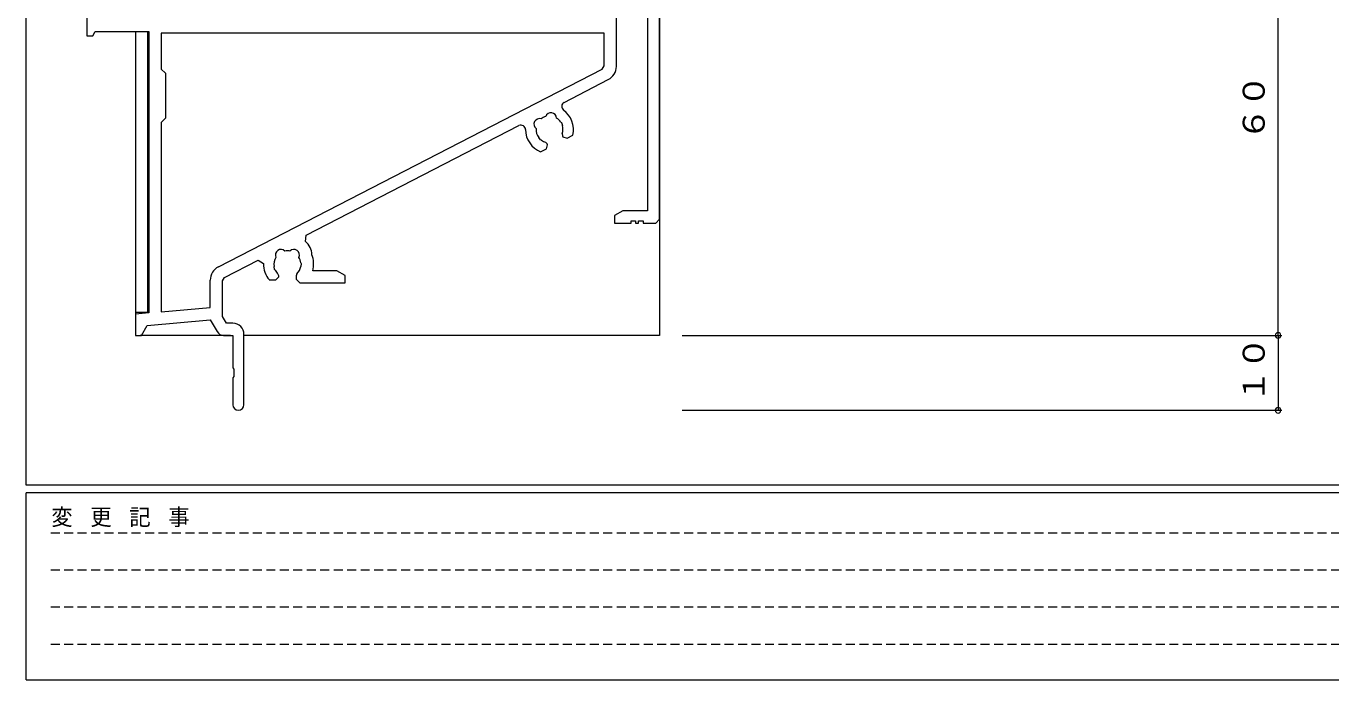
# Model space of a CAD drawing. Units: millimetres on the paper. Extents: x -297 to 270, y -210 to 193.
# Drawn here: x -295 to -120.7, y -210 to -122.7 of the extents above; entities that cross this region are included whole.
import ezdxf
from ezdxf.enums import TextEntityAlignment as Align

# ---------------------------------------------------------------- set-up
doc = ezdxf.new("R2010")
doc.units = ezdxf.units.MM
doc.linetypes.add('DASHED1', pattern=[1.8, 1.2, -0.6])
for name, color, linetype, lineweight in [('0-1_YKK_ZWAK', 7, 'Continuous', 9), ('0-3_YKK_11', 7, 'Continuous', 9), ('0-4_YKK_12', 2, 'Continuous', 9), ('0-7_YKK_D', 6, 'Continuous', 9)]:
    doc.layers.add(name, color=color, linetype=linetype, lineweight=lineweight)
doc.styles.add('ＭＳ ゴシック', font='')
doc.styles.get('ＭＳ ゴシック').set_extended_font_data('MS Gothic')

msp = doc.modelspace()

# ---------------------------------------------------------------- linework, layer by layer
at = {"layer": '0-1_YKK_ZWAK'}
for p, q in [((-295, -184), (-295, 191)), ((255, -184), (-295, -184)), ((-295, -210), (-295, -185)), ((228, -185), (-295, -185)), ((-295, -210), (228, -210))]:
    msp.add_line(p, q, dxfattribs=at)
at = {"layer": '0-1_YKK_ZWAK', "linetype": 'DASHED1'}
for p, q in [((-291.715, -190.366), (-114.435, -190.366)), ((-291.715, -195.315), (-114.435, -195.315)), ((-291.715, -200.264), (-114.435, -200.264)), ((-291.715, -205.213), (-114.435, -205.213))]:
    msp.add_line(p, q, dxfattribs=at)
at = {"layer": '0-3_YKK_11'}
for p, q in [((-210.4, -148.5), (-210.4, -104)), ((-286.9, -104.7), (-286.9, -124)), ((-216.17, -128.074), (-216.17, -117.8)), ((-212.03, -117.8), (-212.03, -147.37)), ((-286.1, -124), (-285.754, -123.4)), ((-285.754, -123.4), (-278.6, -123.4)), ((-278.6, -123.4), (-278.6, -161)), ((-276.97, -123.63), (-276.97, -128.43)), ((-217.8, -123.63), (-276.97, -123.63)), ((-217.8, -127.995), (-217.8, -123.63)), ((-286.9, -124), (-286.1, -124)), ((-276.97, -128.43), (-276.4, -129)), ((-269.316, -154.842), (-218.071, -128.44)), ((-218.071, -128.44), (-217.8, -127.995)), ((-276.4, -129), (-276.4, -135)), ((-223.147, -132.888), (-217.254, -129.852)), ((-276.4, -135), (-276.97, -135.57)), ((-276.97, -135.57), (-276.97, -160.857)), ((-223.599, -135.506), (-223.5, -135.584)), ((-223.5, -135.584), (-223.381, -135.966)), ((-257.578, -150.628), (-229.175, -135.994)), ((-226.29, -137.908), (-226.533, -137.59)), ((-223.388, -137.055), (-223.363, -137.361)), ((-223.363, -137.361), (-223.299, -137.484)), ((-223.299, -137.484), (-222.76, -137.657)), ((-222.76, -137.657), (-221.992, -137.261)), ((-226.17, -137.947), (-226.29, -137.908)), ((-226.285, -139.473), (-225.516, -139.077)), ((-225.407, -138.415), (-225.642, -138.216)), ((-225.516, -139.077), (-225.344, -138.538)), ((-225.344, -138.538), (-225.407, -138.415)), ((-215.309, -147.37), (-216.4, -148)), ((-216.4, -148), (-216.4, -149)), ((-212.03, -147.37), (-215.309, -147.37)), ((-216.4, -149), (-214.2, -149)), ((-214.2, -148.7), (-213.6, -148.7)), ((-214.2, -149), (-214.2, -148.7)), ((-213.6, -148.7), (-213.6, -149)), ((-213.6, -149), (-213.2, -149)), ((-213.2, -148.7), (-212.6, -148.7)), ((-213.2, -149), (-213.2, -148.7)), ((-212.6, -148.7), (-212.6, -149)), ((-212.6, -149), (-210.9, -149)), ((-210.9, -149), (-210.4, -148.5)), ((-257.675, -151.451), (-257.578, -150.628)), ((-268.499, -156.254), (-264.028, -153.95)), ((-264.028, -153.95), (-263.299, -154.409)), ((-261.803, -155.206), (-261.873, -154.813)), ((-258.258, -154.419), (-258.327, -154.813)), ((-258.311, -154.304), (-258.258, -154.419)), ((-270.4, -160.283), (-270.4, -156.62)), ((-268.77, -156.699), (-268.499, -156.254)), ((-268.77, -161.473), (-268.77, -156.699)), ((-262.515, -156.6), (-261.65, -156.6)), ((-261.714, -155.296), (-261.803, -155.206)), ((-261.65, -156.6), (-261.25, -156.2)), ((-261.25, -156.061), (-261.368, -155.777)), ((-261.25, -156.2), (-261.25, -156.061)), ((-258.832, -155.777), (-258.95, -156.061)), ((-258.95, -156.061), (-258.95, -156.5)), ((-258.95, -156.5), (-258.45, -157)), ((-253.491, -155.37), (-256.71, -155.37)), ((-252.4, -156), (-253.491, -155.37)), ((-252.4, -157), (-252.4, -156)), ((-258.45, -157), (-252.4, -157)), ((-276.97, -160.857), (-270.4, -160.283)), ((-278.6, -161), (-280.4, -161.157)), ((-280.4, -161.157), (-280.4, -164)), ((-278.824, -162.656), (-270.395, -161.918)), ((-270.395, -161.918), (-269.482, -163.5)), ((-268.252, -162.37), (-268.77, -161.473)), ((-279.6, -164), (-278.824, -162.656)), ((-267.4, -162.37), (-268.252, -162.37)), ((-280.4, -164), (-279.6, -164)), ((-268.616, -164), (-267.4, -164)), ((-267.4, -164), (-267.4, -168.329)), ((-265.9, -173.25), (-265.9, -163.87)), ((-267.4, -168.329), (-267.257, -168.521)), ((-267.257, -168.521), (-267.257, -169.479)), ((-267.257, -169.479), (-267.4, -169.671)), ((-267.4, -169.671), (-267.4, -173.25))]:
    msp.add_line(p, q, dxfattribs=at)
for centre, radius, start, end in [((-218.17, -128.074), 2, 297.25793, 0), ((-222.872, -133.422), 0.6, 117.25793, 234.10367), ((-225.1, -136.5), 3.2, 346.2455, 54.10367), ((-226.428, -135.802), 0.75, 73.21278, 231.30721), ((-225.1, -136.5), 1.8, 106.40685, 128.11314), ((-224.898, -135.014), 0.75, 3.21278, 161.30721), ((-225.1, -136.5), 1.8, 33.5202, 58.11314), ((-228.9, -136.527), 0.6, 0.41219, 117.25793), ((-225.1, -136.5), 3.2, 180.41219, 248.27449), ((-225.1, -136.5), 1.8, 176.40685, 217.25989), ((-225.1, -136.5), 1.8, 342.05283, 17.2597), ((-225.1, -136.5), 1.8, 233.5202, 252.46716), ((-259.24, -153.271), 2.4, 1.07819, 49.31578), ((-260.96, -153.271), 0.75, 45.95277, 204.04721), ((-260.1, -154.5), 1.8, 79.14684, 100.85315), ((-259.24, -153.271), 0.75, 335.95277, 134.04721), ((-260.1, -154.5), 3.5, 345.60699, 21.3441), ((-268.4, -156.619), 2, 117.25793, 180), ((-260.1, -154.5), 3.2, 178.37267, 221.0145), ((-260.1, -154.5), 1.8, 149.14684, 189.99976), ((-260.1, -154.5), 1.8, 314.79283, 349.99998), ((-260.1, -154.5), 1.8, 6.26019, 30.85315), ((-260.1, -154.5), 1.8, 206.26019, 225.20715), ((-268.616, -163), 1, 210, 270), ((-267.4, -163.87), 1.5, 0, 90), ((-266.65, -173.25), 0.75, 180, 0)]:
    msp.add_arc(centre, radius, start, end, dxfattribs=at)
at = {"layer": '0-4_YKK_12'}
for p, q in [((-210.4, -34.408), (-210.4, -164)), ((-280.4, -123.4), (-280.4, -164)), ((-278.77, -123.43), (-278.77, -160.9)), ((-280.4, -160.9), (-278.77, -160.9)), ((-267.7, -164), (-279.773, -164)), ((-210.4, -164), (-265.9, -164))]:
    msp.add_line(p, q, dxfattribs=at)
at = {"layer": '0-7_YKK_D'}
for p, q in [((-127.8, -164), (-127.8, -104)), ((-207.4, -164), (-127.3, -164)), ((-207.4, -164), (-127.3, -164)), ((-127.8, -164), (-127.8, -174)), ((-207.4, -174), (-127.3, -174))]:
    msp.add_line(p, q, dxfattribs=at)
for centre, start, end in [((-127.8, -164), 0, 180), ((-127.8, -164), 0, 180), ((-127.8, -164), 180, 0), ((-127.8, -164), 180, 0), ((-127.8, -174), 0, 180), ((-127.8, -174), 180, 0)]:
    msp.add_arc(centre, 0.375, start, end, dxfattribs=at)

# ---------------------------------------------------------------- texts
at = {"layer": '0-1_YKK_ZWAK', "insert": (-291.633, -189.605), "char_height": 2.199, "attachment_point": 7, "style": 'ＭＳ ゴシック'}
msp.add_mtext('\\T1.22;\\W0.95;変\\~更\\~記\\~事', dxfattribs=at)
at = {"layer": '0-7_YKK_D', "color": 7, "style": 'ＭＳ ゴシック', "width": 1.1}
for s, p in [('６０', (-128.7, -137.982)), ('１０', (-128.7, -172.982))]:
    msp.add_text(s, height=2.933, rotation=90, dxfattribs=at).set_placement(p, align=Align.BOTTOM_LEFT)

doc.saveas('drawing.dxf')
